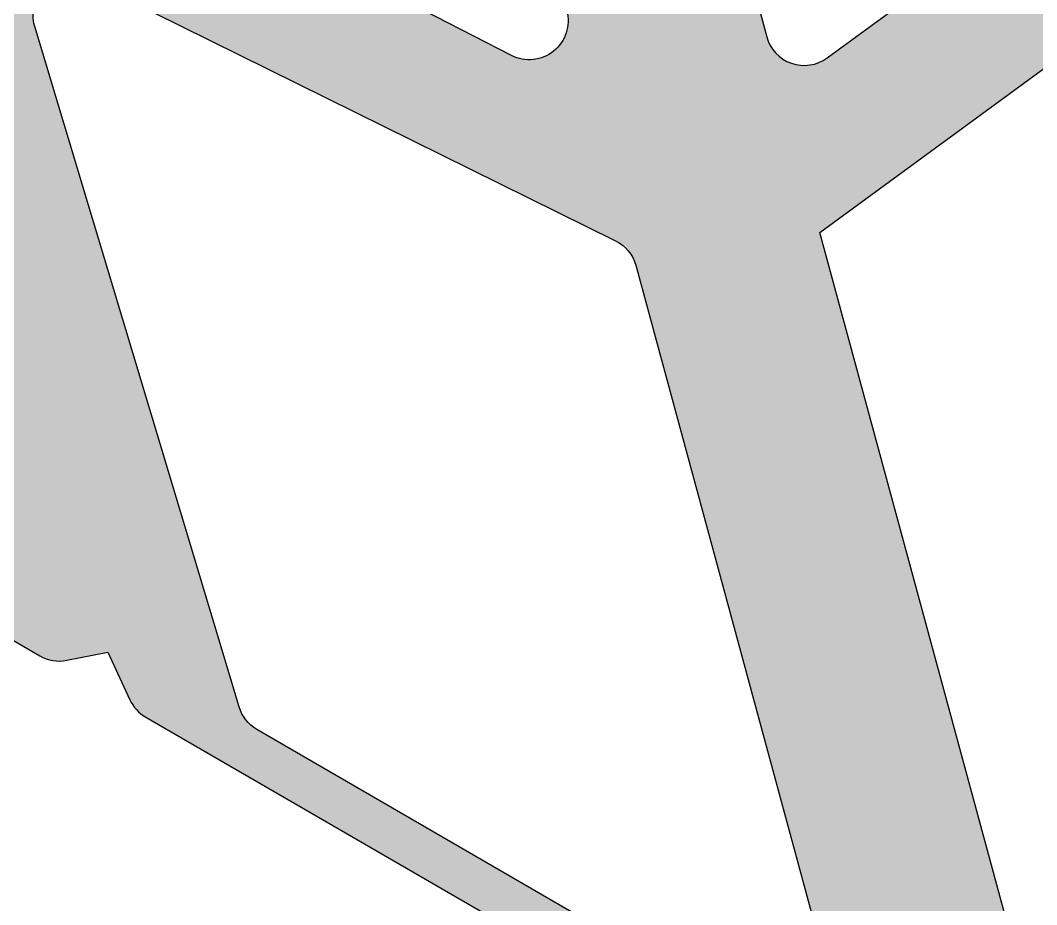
# Model space of a CAD drawing. Extents: x 181 to 485, y 440 to 775.
# Drawn here: x 300.5 to 352.9, y 463.3 to 508.9 of the extents above; entities that cross this region are included whole.
import ezdxf

# ---------------------------------------------------------------- set-up
doc = ezdxf.new("R2010")
doc.units = 0
doc.layers.add('LAYER_01', color=7, linetype='CONTINUOUS')

# ---------------------------------------------------------------- blocks, each defined once
blk = doc.blocks.new('*U1')
at = {"layer": 'LAYER_01', "linetype": 'CONTINUOUS'}
for points in [[(328.691, 508.893), (328.691, 545.807), (328.691, 508.857)], [(328.691, 508.857), (328.691, 545.807), (328.691, 545.805)], [(328.691, 498.738), (328.691, 545.805), (331.136, 497.529)], [(331.136, 497.529), (328.691, 545.805), (331.136, 536.791)], [(331.136, 497.529), (331.136, 536.791), (331.182, 497.505)], [(331.182, 497.505), (331.136, 536.791), (331.182, 536.621)], [(331.182, 497.505), (331.182, 536.621), (331.228, 497.481)], [(331.228, 497.481), (331.182, 536.621), (331.228, 536.454)], [(331.228, 497.481), (331.228, 536.454), (331.273, 497.455)], [(331.273, 497.455), (331.228, 536.454), (331.273, 536.288)], [(331.273, 497.455), (331.273, 536.288), (331.317, 497.427)], [(331.317, 497.427), (331.273, 536.288), (331.317, 536.124)], [(331.317, 497.427), (331.317, 536.124), (331.361, 497.399)], [(331.361, 497.399), (331.317, 536.124), (331.361, 535.961)], [(331.361, 497.399), (331.361, 535.961), (331.405, 497.369)], [(331.405, 497.369), (331.361, 535.961), (331.405, 535.801)], [(331.405, 497.369), (331.405, 535.801), (331.448, 497.338)], [(331.448, 497.338), (331.405, 535.801), (331.448, 535.644)], [(331.448, 497.338), (331.448, 535.644), (331.49, 497.306)], [(331.49, 497.306), (331.448, 535.644), (331.49, 535.489)], [(331.49, 497.306), (331.49, 535.489), (331.531, 497.272)], [(331.531, 497.272), (331.49, 535.489), (331.531, 535.336)], [(331.531, 497.272), (331.531, 535.336), (331.571, 497.237)], [(331.571, 497.237), (331.531, 535.336), (331.571, 535.187)], [(331.571, 497.237), (331.571, 535.187), (331.611, 497.202)], [(331.611, 497.202), (331.571, 535.187), (331.611, 535.041)], [(331.611, 497.202), (331.611, 535.041), (331.65, 497.165)], [(331.65, 497.165), (331.611, 535.041), (331.65, 534.898)], [(331.65, 497.165), (331.65, 534.898), (331.687, 497.127)], [(331.687, 497.127), (331.65, 534.898), (331.687, 534.759)], [(331.687, 497.127), (331.687, 534.759), (331.724, 497.087)], [(331.724, 497.087), (331.687, 534.759), (331.724, 534.623)], [(331.724, 497.087), (331.724, 534.623), (331.76, 497.047)], [(331.76, 497.047), (331.724, 534.623), (331.76, 534.492)], [(331.76, 497.047), (331.76, 534.492), (331.795, 497.006)], [(331.795, 497.006), (331.76, 534.492), (331.795, 534.364)], [(331.795, 497.006), (331.795, 534.364), (331.828, 496.964)], [(331.828, 496.964), (331.795, 534.364), (331.828, 534.24)], [(331.828, 496.964), (331.828, 534.24), (331.861, 496.922)], [(331.861, 496.922), (331.828, 534.24), (331.861, 534.121)], [(331.861, 496.922), (331.861, 534.121), (331.892, 496.878)], [(331.892, 496.878), (331.861, 534.121), (331.892, 534.005)], [(331.892, 496.878), (331.892, 534.005), (331.922, 496.834)], [(331.922, 496.834), (331.892, 534.005), (331.922, 533.895)], [(331.922, 496.834), (331.922, 533.895), (331.951, 496.788)], [(331.951, 496.788), (331.922, 533.895), (331.951, 533.789)], [(331.951, 496.788), (331.951, 533.789), (331.978, 496.743)], [(331.978, 496.743), (331.951, 533.789), (331.978, 533.687)], [(331.978, 496.743), (331.978, 533.687), (332.004, 496.696)], [(332.004, 496.696), (331.978, 533.687), (332.004, 533.591)], [(332.004, 496.696), (332.004, 533.591), (332.029, 496.649)], [(332.029, 496.649), (332.004, 533.591), (332.029, 533.499)], [(332.029, 496.649), (332.029, 533.499), (332.053, 496.602)], [(332.053, 496.602), (332.029, 533.499), (332.053, 533.412)], [(332.053, 496.602), (332.053, 533.412), (332.075, 496.554)], [(332.075, 496.554), (332.053, 533.412), (332.075, 533.33)], [(332.075, 496.554), (332.075, 533.33), (332.096, 496.505)], [(332.096, 496.505), (332.075, 533.33), (332.096, 533.253)], [(332.096, 496.505), (332.096, 533.253), (332.116, 496.457)], [(332.116, 496.457), (332.096, 533.253), (332.116, 533.181)], [(332.116, 496.457), (332.116, 533.181), (332.134, 496.408)], [(332.134, 496.408), (332.116, 533.181), (332.134, 533.114)], [(332.134, 496.408), (332.134, 533.114), (332.151, 496.359)], [(332.151, 496.359), (332.134, 533.114), (332.151, 533.052)], [(332.151, 496.359), (332.151, 533.052), (332.166, 496.309)], [(332.166, 496.309), (332.151, 533.052), (332.166, 532.995)], [(332.166, 496.309), (332.166, 532.995), (332.18, 496.26)], [(332.18, 496.26), (332.166, 532.995), (332.18, 532.943)], [(332.18, 496.26), (332.18, 532.943), (338.935, 471.358)], [(338.935, 471.358), (332.18, 532.943), (338.935, 508.041)], [(375.975, 523.103), (342.048, 506.952), (375.975, 531.832)], [(342.048, 498.223), (342.048, 506.952), (375.975, 523.103)], [(299.942, 477.002), (299.942, 520.356), (301.112, 476.325)], [(301.112, 476.325), (299.942, 520.356), (301.112, 519.755)], [(303.999, 510.946), (303.999, 518.271), (325.777, 500.179)], [(325.777, 500.179), (303.999, 518.271), (325.777, 507.077)], [(301.112, 476.325), (301.112, 509.138), (301.113, 476.325)], [(301.113, 476.325), (301.112, 509.138), (301.113, 509.102)], [(301.113, 476.325), (301.113, 509.102), (301.114, 476.324)], [(301.114, 476.324), (301.113, 509.102), (301.114, 509.065)], [(301.114, 476.324), (301.114, 509.065), (301.116, 476.323)], [(301.116, 476.323), (301.114, 509.065), (301.116, 509.029)], [(301.116, 476.323), (301.116, 509.029), (301.119, 476.322)], [(301.119, 476.322), (301.116, 509.029), (301.119, 508.993)], [(301.119, 476.322), (301.119, 508.993), (301.122, 476.32)], [(301.122, 476.32), (301.119, 508.993), (301.122, 508.957)], [(301.122, 476.32), (301.122, 508.957), (301.126, 476.317)], [(301.126, 476.317), (301.122, 508.957), (301.126, 508.921)], [(301.126, 476.317), (301.126, 508.921), (301.13, 476.315)], [(301.13, 476.315), (301.126, 508.921), (301.13, 508.886)], [(301.13, 476.315), (301.13, 508.886), (301.135, 476.312)], [(301.135, 476.312), (301.13, 508.886), (301.135, 508.851)], [(301.135, 476.312), (301.135, 508.851), (301.141, 476.309)], [(301.141, 476.309), (301.135, 508.851), (301.141, 508.816)], [(301.141, 476.309), (301.141, 508.816), (301.147, 476.305)], [(301.147, 476.305), (301.141, 508.816), (301.147, 508.781)], [(301.147, 476.305), (301.147, 508.781), (301.154, 476.301)], [(301.154, 476.301), (301.147, 508.781), (301.154, 508.746)], [(328.69, 498.739), (328.688, 508.748), (328.69, 508.784)], [(328.691, 498.738), (328.69, 508.784), (328.691, 508.821)], [(328.69, 498.739), (328.69, 508.784), (328.691, 498.738)], [(328.691, 498.738), (328.691, 508.821), (328.691, 508.857)], [(328.691, 498.738), (328.691, 508.821), (328.691, 498.738)], [(301.154, 476.301), (301.154, 508.746), (301.162, 476.297)], [(301.162, 476.297), (301.154, 508.746), (301.162, 508.712)], [(301.162, 476.297), (301.162, 508.712), (301.178, 476.287)], [(301.178, 476.287), (301.162, 508.712), (301.178, 508.645)], [(301.178, 476.287), (301.178, 508.645), (301.197, 476.276)], [(301.197, 476.276), (301.178, 508.645), (301.197, 508.578)], [(301.197, 476.276), (301.197, 508.578), (301.458, 476.125)], [(301.458, 476.125), (301.197, 508.578), (301.458, 507.71)], [(328.594, 498.786), (328.582, 508.205), (328.594, 508.241)], [(328.605, 498.78), (328.594, 508.241), (328.605, 508.276)], [(328.594, 498.786), (328.594, 508.241), (328.605, 498.78)], [(328.616, 498.775), (328.605, 508.276), (328.616, 508.312)], [(328.605, 498.78), (328.605, 508.276), (328.616, 498.775)], [(328.625, 498.77), (328.616, 508.312), (328.625, 508.348)], [(328.616, 498.775), (328.616, 508.312), (328.625, 498.77)], [(328.634, 498.766), (328.625, 508.348), (328.634, 508.384)], [(328.625, 498.77), (328.625, 508.348), (328.634, 498.766)], [(328.643, 498.762), (328.634, 508.384), (328.643, 508.42)], [(328.634, 498.766), (328.634, 508.384), (328.643, 498.762)], [(328.651, 498.758), (328.643, 508.42), (328.651, 508.456)], [(328.643, 498.762), (328.643, 508.42), (328.651, 498.758)], [(328.658, 498.754), (328.651, 508.456), (328.658, 508.492)], [(328.651, 498.758), (328.651, 508.456), (328.658, 498.754)], [(328.664, 498.751), (328.658, 508.492), (328.664, 508.529)], [(328.658, 498.754), (328.658, 508.492), (328.664, 498.751)], [(328.67, 498.748), (328.664, 508.529), (328.67, 508.565)], [(328.664, 498.751), (328.664, 508.529), (328.67, 498.748)], [(328.675, 498.746), (328.67, 508.565), (328.675, 508.602)], [(328.67, 498.748), (328.67, 508.565), (328.675, 498.746)], [(328.679, 498.744), (328.675, 508.602), (328.679, 508.638)], [(328.675, 498.746), (328.675, 508.602), (328.679, 498.744)], [(328.683, 498.742), (328.679, 508.638), (328.683, 508.675)], [(328.679, 498.744), (328.679, 508.638), (328.683, 498.742)], [(328.686, 498.741), (328.683, 508.675), (328.686, 508.711)], [(328.683, 498.742), (328.683, 508.675), (328.686, 498.741)], [(328.688, 498.739), (328.686, 508.711), (328.688, 508.748)], [(328.686, 498.741), (328.686, 508.711), (328.688, 498.739)], [(328.688, 498.739), (328.688, 508.748), (328.69, 498.739)], [(301.458, 476.125), (301.458, 507.71), (301.496, 476.104)], [(301.496, 476.104), (301.458, 507.71), (301.496, 507.582)], [(328.333, 498.915), (328.312, 507.684), (328.333, 507.714)], [(328.353, 498.905), (328.333, 507.714), (328.353, 507.744)], [(328.333, 498.915), (328.333, 507.714), (328.353, 498.905)], [(328.373, 498.895), (328.353, 507.744), (328.373, 507.775)], [(328.353, 498.905), (328.353, 507.744), (328.373, 498.895)], [(328.393, 498.885), (328.373, 507.775), (328.393, 507.806)], [(328.373, 498.895), (328.373, 507.775), (328.393, 498.885)], [(328.412, 498.876), (328.393, 507.806), (328.412, 507.837)], [(328.393, 498.885), (328.393, 507.806), (328.412, 498.876)], [(328.43, 498.867), (328.412, 507.837), (328.43, 507.869)], [(328.412, 498.876), (328.412, 507.837), (328.43, 498.867)], [(328.448, 498.858), (328.43, 507.869), (328.448, 507.901)], [(328.43, 498.867), (328.43, 507.869), (328.448, 498.858)], [(328.465, 498.849), (328.448, 507.901), (328.465, 507.933)], [(328.448, 498.858), (328.448, 507.901), (328.465, 498.849)], [(328.482, 498.841), (328.465, 507.933), (328.482, 507.966)], [(328.465, 498.849), (328.465, 507.933), (328.482, 498.841)], [(328.498, 498.833), (328.482, 507.966), (328.498, 508)], [(328.482, 498.841), (328.482, 507.966), (328.498, 498.833)], [(328.514, 498.825), (328.498, 508), (328.514, 508.033)], [(328.498, 498.833), (328.498, 508), (328.514, 498.825)], [(328.529, 498.818), (328.514, 508.033), (328.529, 508.067)], [(328.514, 498.825), (328.514, 508.033), (328.529, 498.818)], [(328.543, 498.811), (328.529, 508.067), (328.543, 508.101)], [(328.529, 498.818), (328.529, 508.067), (328.543, 498.811)], [(328.557, 498.804), (328.543, 508.101), (328.557, 508.136)], [(328.543, 498.811), (328.543, 508.101), (328.557, 498.804)], [(328.57, 498.798), (328.557, 508.136), (328.57, 508.171)], [(328.557, 498.804), (328.557, 508.136), (328.57, 498.798)], [(328.582, 498.792), (328.57, 508.171), (328.582, 508.205)], [(328.57, 498.798), (328.57, 508.171), (328.582, 498.792)], [(328.582, 498.792), (328.582, 508.205), (328.594, 498.786)], [(338.935, 471.358), (338.935, 508.041), (338.951, 471.299)], [(338.951, 471.299), (338.935, 508.041), (338.951, 507.985)], [(338.951, 471.299), (338.951, 507.985), (338.969, 471.233)], [(338.969, 471.233), (338.951, 507.985), (338.969, 507.929)], [(338.969, 471.233), (338.969, 507.929), (338.989, 471.16)], [(338.989, 471.16), (338.969, 507.929), (338.989, 507.873)], [(338.989, 471.16), (338.989, 507.873), (339.01, 471.081)], [(339.01, 471.081), (338.989, 507.873), (339.01, 507.818)], [(339.01, 471.081), (339.01, 507.818), (339.033, 470.996)], [(339.033, 470.996), (339.01, 507.818), (339.033, 507.762)], [(339.033, 470.996), (339.033, 507.762), (339.058, 470.904)], [(339.058, 470.904), (339.033, 507.762), (339.058, 507.708)], [(301.496, 476.104), (301.496, 507.582), (301.535, 476.083)], [(301.535, 476.083), (301.496, 507.582), (301.535, 507.452)], [(301.535, 476.083), (301.535, 507.452), (301.575, 476.063)], [(301.575, 476.063), (301.535, 507.452), (301.575, 507.32)], [(301.575, 476.063), (301.575, 507.32), (301.615, 476.043)], [(301.615, 476.043), (301.575, 507.32), (301.615, 507.185)], [(301.615, 476.043), (301.615, 507.185), (301.656, 476.025)], [(301.656, 476.025), (301.615, 507.185), (301.656, 507.049)], [(327.811, 499.173), (327.781, 507.179), (327.811, 507.199)], [(327.839, 499.159), (327.811, 507.199), (327.839, 507.218)], [(327.811, 499.173), (327.811, 507.199), (327.839, 499.159)], [(327.895, 499.131), (327.839, 507.218), (327.895, 507.259)], [(327.839, 499.159), (327.839, 507.218), (327.895, 499.131)], [(327.949, 499.105), (327.895, 507.259), (327.949, 507.301)], [(327.895, 499.131), (327.895, 507.259), (327.949, 499.105)], [(328.002, 499.079), (327.949, 507.301), (328.002, 507.346)], [(327.949, 499.105), (327.949, 507.301), (328.002, 499.079)], [(328.053, 499.053), (328.002, 507.346), (328.053, 507.392)], [(328.002, 499.079), (328.002, 507.346), (328.053, 499.053)], [(328.079, 499.041), (328.053, 507.392), (328.079, 507.416)], [(328.053, 499.053), (328.053, 507.392), (328.079, 499.041)], [(328.104, 499.028), (328.079, 507.416), (328.104, 507.44)], [(328.079, 499.041), (328.079, 507.416), (328.104, 499.028)], [(328.128, 499.016), (328.104, 507.44), (328.128, 507.465)], [(328.104, 499.028), (328.104, 507.44), (328.128, 499.016)], [(328.153, 499.004), (328.128, 507.465), (328.153, 507.491)], [(328.128, 499.016), (328.128, 507.465), (328.153, 499.004)], [(328.177, 498.992), (328.153, 507.491), (328.177, 507.517)], [(328.153, 499.004), (328.153, 507.491), (328.177, 498.992)], [(328.2, 498.981), (328.177, 507.517), (328.2, 507.544)], [(328.177, 498.992), (328.177, 507.517), (328.2, 498.981)], [(328.223, 498.969), (328.2, 507.544), (328.223, 507.571)], [(328.2, 498.981), (328.2, 507.544), (328.223, 498.969)], [(328.246, 498.958), (328.223, 507.571), (328.246, 507.599)], [(328.223, 498.969), (328.223, 507.571), (328.246, 498.958)], [(328.269, 498.947), (328.246, 507.599), (328.269, 507.627)], [(328.246, 498.958), (328.246, 507.599), (328.269, 498.947)], [(328.29, 498.936), (328.269, 507.627), (328.29, 507.655)], [(328.269, 498.947), (328.269, 507.627), (328.29, 498.936)], [(328.312, 498.925), (328.29, 507.655), (328.312, 507.684)], [(328.29, 498.936), (328.29, 507.655), (328.312, 498.925)], [(328.312, 498.925), (328.312, 507.684), (328.333, 498.915)], [(339.058, 470.904), (339.058, 507.708), (339.085, 470.805)], [(339.085, 470.805), (339.058, 507.708), (339.085, 507.653)], [(339.085, 470.805), (339.085, 507.653), (339.114, 470.7)], [(339.114, 470.7), (339.085, 507.653), (339.114, 507.6)], [(339.114, 470.7), (339.114, 507.6), (339.144, 470.589)], [(339.144, 470.589), (339.114, 507.6), (339.144, 507.547)], [(339.144, 470.589), (339.144, 507.547), (339.176, 470.471)], [(339.176, 470.471), (339.144, 507.547), (339.176, 507.495)], [(339.176, 470.471), (339.176, 507.495), (339.209, 470.347)], [(339.209, 470.347), (339.176, 507.495), (339.209, 507.443)], [(339.209, 470.347), (339.209, 507.443), (339.245, 470.217)], [(339.245, 470.217), (339.209, 507.443), (339.245, 507.393)], [(339.245, 470.217), (339.245, 507.393), (339.282, 470.081)], [(339.282, 470.081), (339.245, 507.393), (339.282, 507.343)], [(339.282, 470.081), (339.282, 507.343), (339.32, 469.939)], [(339.32, 469.939), (339.282, 507.343), (339.32, 507.295)], [(339.32, 469.939), (339.32, 507.295), (339.36, 469.792)], [(339.36, 469.792), (339.32, 507.295), (339.36, 507.248)], [(339.36, 469.792), (339.36, 507.248), (339.401, 469.639)], [(339.401, 469.639), (339.36, 507.248), (339.401, 507.202)], [(339.401, 469.639), (339.401, 507.202), (339.444, 469.482)], [(339.444, 469.482), (339.401, 507.202), (339.444, 507.158)], [(301.656, 476.025), (301.656, 507.049), (301.697, 476.007)], [(301.697, 476.007), (301.656, 507.049), (301.697, 506.912)], [(301.697, 476.007), (301.697, 506.912), (301.739, 475.991)], [(301.739, 475.991), (301.697, 506.912), (301.739, 506.772)], [(301.739, 475.991), (301.739, 506.772), (301.782, 475.975)], [(301.782, 475.975), (301.739, 506.772), (301.782, 506.631)], [(325.777, 500.179), (325.777, 507.077), (325.838, 500.148)], [(325.838, 500.148), (325.777, 507.077), (325.838, 507.047)], [(325.838, 500.148), (325.838, 507.047), (325.901, 500.117)], [(325.901, 500.117), (325.838, 507.047), (325.901, 507.019)], [(325.901, 500.117), (325.901, 507.019), (325.934, 500.101)], [(325.934, 500.101), (325.901, 507.019), (325.934, 507.005)], [(325.934, 500.101), (325.934, 507.005), (325.966, 500.085)], [(325.966, 500.085), (325.934, 507.005), (325.966, 506.992)], [(325.966, 500.085), (325.966, 506.992), (325.999, 500.069)], [(325.999, 500.069), (325.966, 506.992), (325.999, 506.98)], [(325.999, 500.069), (325.999, 506.98), (326.032, 500.053)], [(326.032, 500.053), (325.999, 506.98), (326.032, 506.968)], [(326.032, 500.053), (326.032, 506.968), (326.066, 500.036)], [(326.066, 500.036), (326.032, 506.968), (326.066, 506.956)], [(326.066, 500.036), (326.066, 506.956), (326.1, 500.019)], [(326.1, 500.019), (326.066, 506.956), (326.1, 506.945)], [(326.1, 500.019), (326.1, 506.945), (326.134, 500.002)], [(326.134, 500.002), (326.1, 506.945), (326.134, 506.935)], [(326.134, 500.002), (326.134, 506.935), (326.168, 499.985)], [(326.168, 499.985), (326.134, 506.935), (326.168, 506.926)], [(326.168, 499.985), (326.168, 506.926), (326.203, 499.968)], [(326.203, 499.968), (326.168, 506.926), (326.203, 506.916)], [(326.203, 499.968), (326.203, 506.916), (326.238, 499.951)], [(326.238, 499.951), (326.203, 506.916), (326.238, 506.908)], [(326.238, 499.951), (326.238, 506.908), (326.274, 499.933)], [(326.274, 499.933), (326.238, 506.908), (326.274, 506.9)], [(326.274, 499.933), (326.274, 506.9), (326.309, 499.916)], [(326.309, 499.916), (326.274, 506.9), (326.309, 506.893)], [(326.309, 499.916), (326.309, 506.893), (326.345, 499.898)], [(326.345, 499.898), (326.309, 506.893), (326.345, 506.886)], [(326.345, 499.898), (326.345, 506.886), (326.381, 499.88)], [(326.381, 499.88), (326.345, 506.886), (326.381, 506.88)], [(326.381, 499.88), (326.381, 506.88), (326.417, 499.862)], [(326.417, 499.862), (326.381, 506.88), (326.417, 506.875)], [(326.417, 499.862), (326.417, 506.875), (326.453, 499.844)], [(326.453, 499.844), (326.417, 506.875), (326.453, 506.87)], [(326.453, 499.844), (326.453, 506.87), (326.49, 499.826)], [(326.49, 499.826), (326.453, 506.87), (326.49, 506.866)], [(326.49, 499.826), (326.49, 506.866), (326.527, 499.808)], [(326.527, 499.808), (326.49, 506.866), (326.527, 506.863)], [(326.527, 499.808), (326.527, 506.863), (326.563, 499.79)], [(326.563, 499.79), (326.527, 506.863), (326.563, 506.86)], [(326.563, 499.79), (326.563, 506.86), (326.6, 499.772)], [(326.6, 499.772), (326.563, 506.86), (326.6, 506.858)], [(326.6, 499.772), (326.6, 506.858), (326.637, 499.753)], [(326.637, 499.753), (326.6, 506.858), (326.637, 506.857)], [(326.637, 499.753), (326.637, 506.857), (326.674, 499.735)], [(326.674, 499.735), (326.637, 506.857), (326.674, 506.856)], [(326.674, 499.735), (326.674, 506.856), (326.711, 499.717)], [(326.711, 499.717), (326.674, 506.856), (326.711, 506.856)], [(326.748, 499.699), (326.711, 506.856), (326.748, 506.857)], [(326.711, 499.717), (326.711, 506.856), (326.748, 499.699)], [(326.785, 499.68), (326.748, 506.857), (326.785, 506.858)], [(326.748, 499.699), (326.748, 506.857), (326.785, 499.68)], [(326.822, 499.662), (326.785, 506.858), (326.822, 506.86)], [(326.785, 499.68), (326.785, 506.858), (326.822, 499.662)], [(326.859, 499.644), (326.822, 506.86), (326.859, 506.863)], [(326.822, 499.662), (326.822, 506.86), (326.859, 499.644)], [(326.896, 499.625), (326.859, 506.863), (326.896, 506.867)], [(326.859, 499.644), (326.859, 506.863), (326.896, 499.625)], [(326.933, 499.607), (326.896, 506.867), (326.933, 506.871)], [(326.896, 499.625), (326.896, 506.867), (326.933, 499.607)], [(326.97, 499.589), (326.933, 506.871), (326.97, 506.876)], [(326.933, 499.607), (326.933, 506.871), (326.97, 499.589)], [(327.007, 499.571), (326.97, 506.876), (327.007, 506.881)], [(326.97, 499.589), (326.97, 506.876), (327.007, 499.571)], [(327.043, 499.553), (327.007, 506.881), (327.043, 506.887)], [(327.007, 499.571), (327.007, 506.881), (327.043, 499.553)], [(327.08, 499.535), (327.043, 506.887), (327.08, 506.894)], [(327.043, 499.553), (327.043, 506.887), (327.08, 499.535)], [(327.116, 499.517), (327.08, 506.894), (327.116, 506.902)], [(327.08, 499.535), (327.08, 506.894), (327.116, 499.517)], [(327.152, 499.499), (327.116, 506.902), (327.152, 506.91)], [(327.116, 499.517), (327.116, 506.902), (327.152, 499.499)], [(327.188, 499.481), (327.152, 506.91), (327.188, 506.919)], [(327.152, 499.499), (327.152, 506.91), (327.188, 499.481)], [(327.224, 499.463), (327.188, 506.919), (327.224, 506.928)], [(327.188, 499.481), (327.188, 506.919), (327.224, 499.463)], [(327.259, 499.446), (327.224, 506.928), (327.259, 506.938)], [(327.224, 499.463), (327.224, 506.928), (327.259, 499.446)], [(327.294, 499.429), (327.259, 506.938), (327.294, 506.949)], [(327.259, 499.446), (327.259, 506.938), (327.294, 499.429)], [(327.329, 499.411), (327.294, 506.949), (327.329, 506.961)], [(327.294, 499.429), (327.294, 506.949), (327.329, 499.411)], [(327.364, 499.394), (327.329, 506.961), (327.364, 506.973)], [(327.329, 499.411), (327.329, 506.961), (327.364, 499.394)], [(327.398, 499.377), (327.364, 506.973), (327.398, 506.985)], [(327.364, 499.394), (327.364, 506.973), (327.398, 499.377)], [(327.432, 499.36), (327.398, 506.985), (327.432, 506.998)], [(327.398, 499.377), (327.398, 506.985), (327.432, 499.36)], [(327.466, 499.344), (327.432, 506.998), (327.466, 507.012)], [(327.432, 499.36), (327.432, 506.998), (327.466, 499.344)], [(327.499, 499.327), (327.466, 507.012), (327.499, 507.027)], [(327.466, 499.344), (327.466, 507.012), (327.499, 499.327)], [(327.532, 499.311), (327.499, 507.027), (327.532, 507.041)], [(327.499, 499.327), (327.499, 507.027), (327.532, 499.311)], [(327.565, 499.295), (327.532, 507.041), (327.565, 507.057)], [(327.532, 499.311), (327.532, 507.041), (327.565, 499.295)], [(327.597, 499.279), (327.565, 507.057), (327.597, 507.073)], [(327.565, 499.295), (327.565, 507.057), (327.597, 499.279)], [(327.629, 499.263), (327.597, 507.073), (327.629, 507.089)], [(327.597, 499.279), (327.597, 507.073), (327.629, 499.263)], [(327.66, 499.248), (327.629, 507.089), (327.66, 507.106)], [(327.629, 499.263), (327.629, 507.089), (327.66, 499.248)], [(327.691, 499.232), (327.66, 507.106), (327.691, 507.124)], [(327.66, 499.248), (327.66, 507.106), (327.691, 499.232)], [(327.722, 499.217), (327.691, 507.124), (327.722, 507.142)], [(327.691, 499.232), (327.691, 507.124), (327.722, 499.217)], [(327.752, 499.202), (327.722, 507.142), (327.752, 507.16)], [(327.722, 499.217), (327.722, 507.142), (327.752, 499.202)], [(327.781, 499.188), (327.752, 507.16), (327.781, 507.179)], [(327.752, 499.202), (327.752, 507.16), (327.781, 499.188)], [(327.781, 499.188), (327.781, 507.179), (327.811, 499.173)], [(339.444, 469.482), (339.444, 507.158), (339.488, 469.319)], [(339.488, 469.319), (339.444, 507.158), (339.488, 507.114)], [(339.488, 469.319), (339.488, 507.114), (339.534, 469.152)], [(339.534, 469.152), (339.488, 507.114), (339.534, 507.073)], [(339.534, 469.152), (339.534, 507.073), (339.58, 468.98)], [(339.58, 468.98), (339.534, 507.073), (339.58, 507.032)], [(339.58, 468.98), (339.58, 507.032), (339.628, 468.804)], [(339.628, 468.804), (339.58, 507.032), (339.628, 506.994)], [(339.628, 468.804), (339.628, 506.994), (339.677, 468.624)], [(339.677, 468.624), (339.628, 506.994), (339.677, 506.956)], [(339.677, 468.624), (339.677, 506.956), (339.726, 468.441)], [(339.726, 468.441), (339.677, 506.956), (339.726, 506.921)], [(339.726, 468.441), (339.726, 506.921), (339.777, 468.254)], [(339.777, 468.254), (339.726, 506.921), (339.777, 506.887)], [(339.777, 468.254), (339.777, 506.887), (339.829, 468.064)], [(339.829, 468.064), (339.777, 506.887), (339.829, 506.855)], [(339.829, 468.064), (339.829, 506.855), (339.881, 467.872)], [(339.881, 467.872), (339.829, 506.855), (339.881, 506.824)], [(339.881, 467.872), (339.881, 506.824), (339.934, 467.677)], [(339.934, 467.677), (339.881, 506.824), (339.934, 506.795)], [(339.934, 467.677), (339.934, 506.795), (339.987, 467.48)], [(339.987, 467.48), (339.934, 506.795), (339.987, 506.768)], [(339.987, 467.48), (339.987, 506.768), (340.041, 467.281)], [(340.041, 467.281), (339.987, 506.768), (340.041, 506.743)], [(340.041, 467.281), (340.041, 506.743), (340.095, 467.081)], [(340.095, 467.081), (340.041, 506.743), (340.095, 506.719)], [(340.095, 467.081), (340.095, 506.719), (340.15, 466.88)], [(340.15, 466.88), (340.095, 506.719), (340.15, 506.697)], [(340.15, 466.88), (340.15, 506.697), (340.205, 466.678)], [(340.205, 466.678), (340.15, 506.697), (340.205, 506.677)], [(340.205, 466.678), (340.205, 506.677), (340.26, 466.473)], [(340.26, 466.473), (340.205, 506.677), (340.26, 506.659)], [(341.519, 461.833), (341.461, 506.656), (341.519, 506.675)], [(341.576, 461.621), (341.519, 506.675), (341.576, 506.696)], [(341.519, 461.833), (341.519, 506.675), (341.576, 461.621)], [(341.633, 461.412), (341.576, 506.696), (341.633, 506.718)], [(341.576, 461.621), (341.576, 506.696), (341.633, 461.412)], [(341.673, 461.265), (341.633, 506.718), (341.673, 506.735)], [(341.633, 461.412), (341.633, 506.718), (341.673, 461.265)], [(341.689, 497.96), (341.673, 506.735), (341.689, 506.742)], [(341.673, 497.948), (341.673, 506.735), (341.689, 497.96)], [(341.744, 498), (341.689, 506.742), (341.744, 506.768)], [(341.689, 497.96), (341.689, 506.742), (341.744, 498)], [(341.797, 498.039), (341.744, 506.768), (341.797, 506.795)], [(341.744, 498), (341.744, 506.768), (341.797, 498.039)], [(341.85, 498.078), (341.797, 506.795), (341.85, 506.824)], [(341.797, 498.039), (341.797, 506.795), (341.85, 498.078)], [(341.901, 498.116), (341.85, 506.824), (341.901, 506.854)], [(341.85, 498.078), (341.85, 506.824), (341.901, 498.116)], [(341.951, 498.153), (341.901, 506.854), (341.951, 506.885)], [(341.901, 498.116), (341.901, 506.854), (341.951, 498.153)], [(342, 498.188), (341.951, 506.885), (342, 506.918)], [(341.951, 498.153), (341.951, 506.885), (342, 498.188)], [(342.048, 498.223), (342, 506.918), (342.048, 506.952)], [(342, 498.188), (342, 506.918), (342.048, 498.223)], [(301.782, 475.975), (301.782, 506.631), (301.824, 475.96)], [(301.824, 475.96), (301.782, 506.631), (301.824, 506.489)], [(301.824, 475.96), (301.824, 506.489), (301.868, 475.946)], [(301.868, 475.946), (301.824, 506.489), (301.868, 506.345)], [(301.868, 475.946), (301.868, 506.345), (301.911, 475.933)], [(301.911, 475.933), (301.868, 506.345), (301.911, 506.201)], [(301.911, 475.933), (301.911, 506.201), (301.955, 475.921)], [(301.955, 475.921), (301.911, 506.201), (301.955, 506.054)], [(340.26, 466.473), (340.26, 506.659), (340.317, 466.265)], [(340.317, 466.265), (340.26, 506.659), (340.317, 506.642)], [(340.317, 466.265), (340.317, 506.642), (340.374, 466.055)], [(340.374, 466.055), (340.317, 506.642), (340.374, 506.626)], [(340.374, 466.055), (340.374, 506.626), (340.432, 465.841)], [(340.432, 465.841), (340.374, 506.626), (340.432, 506.612)], [(340.432, 465.841), (340.432, 506.612), (340.49, 465.625)], [(340.49, 465.625), (340.432, 506.612), (340.49, 506.6)], [(340.49, 465.625), (340.49, 506.6), (340.55, 465.406)], [(340.55, 465.406), (340.49, 506.6), (340.55, 506.59)], [(340.55, 465.406), (340.55, 506.59), (340.61, 465.185)], [(340.61, 465.185), (340.55, 506.59), (340.61, 506.581)], [(340.61, 465.185), (340.61, 506.581), (340.67, 464.963)], [(340.67, 464.963), (340.61, 506.581), (340.67, 506.574)], [(340.67, 464.963), (340.67, 506.574), (340.731, 464.739)], [(340.731, 464.739), (340.67, 506.574), (340.731, 506.569)], [(340.731, 464.739), (340.731, 506.569), (340.792, 464.514)], [(340.792, 464.514), (340.731, 506.569), (340.792, 506.566)], [(340.792, 464.514), (340.792, 506.566), (340.853, 464.288)], [(340.853, 464.288), (340.792, 506.566), (340.853, 506.565)], [(340.853, 464.288), (340.853, 506.565), (340.915, 464.061)], [(340.915, 464.061), (340.853, 506.565), (340.915, 506.565)], [(340.976, 463.834), (340.915, 506.565), (340.976, 506.568)], [(340.915, 464.061), (340.915, 506.565), (340.976, 463.834)], [(341.038, 463.607), (340.976, 506.568), (341.038, 506.572)], [(340.976, 463.834), (340.976, 506.568), (341.038, 463.607)], [(341.099, 463.381), (341.038, 506.572), (341.099, 506.579)], [(341.038, 463.607), (341.038, 506.572), (341.099, 463.381)], [(341.16, 463.155), (341.099, 506.579), (341.16, 506.587)], [(341.099, 463.381), (341.099, 506.579), (341.16, 463.155)], [(341.221, 462.93), (341.16, 506.587), (341.221, 506.597)], [(341.16, 463.155), (341.16, 506.587), (341.221, 462.93)], [(341.282, 462.707), (341.221, 506.597), (341.282, 506.609)], [(341.221, 462.93), (341.221, 506.597), (341.282, 462.707)], [(341.342, 462.485), (341.282, 506.609), (341.342, 506.622)], [(341.282, 462.707), (341.282, 506.609), (341.342, 462.485)], [(341.402, 462.265), (341.342, 506.622), (341.402, 506.638)], [(341.342, 462.485), (341.342, 506.622), (341.402, 462.265)], [(341.461, 462.048), (341.402, 506.638), (341.461, 506.656)], [(341.402, 462.265), (341.402, 506.638), (341.461, 462.048)], [(341.461, 462.048), (341.461, 506.656), (341.519, 461.833)], [(301.955, 475.921), (301.955, 506.054), (301.999, 475.91)], [(301.999, 475.91), (301.955, 506.054), (301.999, 505.907)], [(301.999, 475.91), (301.999, 505.907), (302.044, 475.9)], [(302.044, 475.9), (301.999, 505.907), (302.044, 505.759)], [(302.044, 475.9), (302.044, 505.759), (302.088, 475.891)], [(302.088, 475.891), (302.044, 505.759), (302.088, 505.611)], [(302.088, 475.891), (302.088, 505.611), (302.133, 475.883)], [(302.133, 475.883), (302.088, 505.611), (302.133, 505.461)], [(302.133, 475.883), (302.133, 505.461), (302.178, 475.876)], [(302.178, 475.876), (302.133, 505.461), (302.178, 505.311)], [(302.178, 475.876), (302.178, 505.311), (302.223, 475.871)], [(302.223, 475.871), (302.178, 505.311), (302.223, 505.161)], [(302.223, 475.871), (302.223, 505.161), (302.269, 475.866)], [(302.269, 475.866), (302.223, 505.161), (302.269, 505.01)], [(302.269, 475.866), (302.269, 505.01), (302.314, 475.862)], [(302.314, 475.862), (302.269, 505.01), (302.314, 504.859)], [(302.314, 475.862), (302.314, 504.859), (302.359, 475.859)], [(302.359, 475.859), (302.314, 504.859), (302.359, 504.708)], [(302.359, 475.859), (302.359, 504.708), (302.405, 475.857)], [(302.405, 475.857), (302.359, 504.708), (302.405, 504.557)], [(302.405, 475.857), (302.405, 504.557), (302.45, 475.857)], [(302.45, 475.857), (302.405, 504.557), (302.45, 504.406)], [(302.45, 475.857), (302.45, 504.406), (302.495, 475.857)], [(302.495, 475.857), (302.45, 504.406), (302.495, 504.255)], [(302.495, 475.857), (302.495, 504.255), (302.541, 475.858)], [(302.541, 475.858), (302.495, 504.255), (302.541, 504.105)], [(302.541, 475.858), (302.541, 504.105), (302.586, 475.861)], [(302.586, 475.861), (302.541, 504.105), (302.586, 503.955)], [(302.586, 475.861), (302.586, 503.955), (302.63, 475.864)], [(302.63, 475.864), (302.586, 503.955), (302.63, 503.806)], [(302.63, 475.864), (302.63, 503.806), (302.675, 475.868)], [(302.675, 475.868), (302.63, 503.806), (302.675, 503.657)], [(302.675, 475.868), (302.675, 503.657), (302.719, 475.874)], [(302.719, 475.874), (302.675, 503.657), (302.719, 503.51)], [(302.719, 475.874), (302.719, 503.51), (302.763, 475.88)], [(302.763, 475.88), (302.719, 503.51), (302.763, 503.363)], [(302.763, 475.88), (302.763, 503.363), (302.807, 475.887)], [(302.807, 475.887), (302.763, 503.363), (302.807, 503.217)], [(302.807, 475.887), (302.807, 503.217), (302.851, 475.895)], [(302.851, 475.895), (302.807, 503.217), (302.851, 503.072)], [(302.851, 475.895), (302.851, 503.072), (304.967, 476.318)], [(304.967, 476.318), (302.851, 503.072), (304.967, 496.026)], [(341.673, 461.265), (341.673, 497.948), (342.256, 459.115)], [(342.256, 459.115), (341.673, 497.948), (342.256, 495.798)], [(304.967, 476.318), (304.967, 496.026), (306.104, 473.858)], [(306.104, 473.858), (304.967, 496.026), (306.104, 492.242)], [(342.256, 459.115), (342.256, 495.798), (342.265, 459.081)], [(342.265, 459.081), (342.256, 495.798), (342.265, 495.765)], [(342.265, 459.081), (342.265, 495.765), (342.273, 459.047)], [(342.273, 459.047), (342.265, 495.765), (342.273, 495.735)], [(342.273, 459.047), (342.273, 495.735), (342.281, 459.013)], [(342.281, 459.013), (342.273, 495.735), (342.281, 495.706)], [(342.281, 459.013), (342.281, 495.706), (342.288, 458.978)], [(342.288, 458.978), (342.281, 495.706), (342.288, 495.68)], [(342.288, 458.978), (342.288, 495.68), (342.295, 458.943)], [(342.295, 458.943), (342.288, 495.68), (342.295, 495.656)], [(342.295, 458.943), (342.295, 495.656), (342.301, 458.908)], [(342.301, 458.908), (342.295, 495.656), (342.301, 495.634)], [(342.301, 458.908), (342.301, 495.634), (342.306, 458.872)], [(342.306, 458.872), (342.301, 495.634), (342.306, 495.614)], [(342.306, 458.872), (342.306, 495.614), (342.311, 458.837)], [(342.311, 458.837), (342.306, 495.614), (342.311, 495.596)], [(342.311, 458.837), (342.311, 495.596), (342.315, 458.801)], [(342.315, 458.801), (342.311, 495.596), (342.315, 495.581)], [(342.315, 458.801), (342.315, 495.581), (342.319, 458.764)], [(342.319, 458.764), (342.315, 495.581), (342.319, 495.568)], [(342.319, 458.764), (342.319, 495.568), (342.321, 458.728)], [(342.321, 458.728), (342.319, 495.568), (342.321, 495.558)], [(342.321, 458.728), (342.321, 495.558), (342.324, 458.691)], [(342.324, 458.691), (342.321, 495.558), (342.324, 495.55)], [(342.324, 458.691), (342.324, 495.55), (342.325, 458.655)], [(342.325, 458.655), (342.324, 495.55), (342.325, 495.544)], [(342.325, 458.655), (342.325, 495.544), (342.326, 458.618)], [(342.326, 458.618), (342.325, 495.544), (342.326, 495.541)], [(342.326, 458.618), (342.326, 495.541), (342.326, 458.581)], [(342.326, 458.581), (342.326, 495.541), (342.326, 495.541)], [(342.326, 440.369), (342.326, 495.541), (352.85, 440.369)], [(352.85, 440.369), (342.326, 495.541), (352.85, 456.745)], [(306.104, 473.858), (306.104, 492.242), (306.12, 473.824)], [(306.12, 473.824), (306.104, 492.242), (306.12, 492.188)], [(306.12, 473.824), (306.12, 492.188), (306.137, 473.79)], [(306.137, 473.79), (306.12, 492.188), (306.137, 492.132)], [(306.137, 473.79), (306.137, 492.132), (306.154, 473.757)], [(306.154, 473.757), (306.137, 492.132), (306.154, 492.074)], [(306.154, 473.757), (306.154, 492.074), (306.173, 473.723)], [(306.173, 473.723), (306.154, 492.074), (306.173, 492.013)], [(306.173, 473.723), (306.173, 492.013), (306.191, 473.69)], [(306.191, 473.69), (306.173, 492.013), (306.191, 491.95)], [(306.191, 473.69), (306.191, 491.95), (306.211, 473.657)], [(306.211, 473.657), (306.191, 491.95), (306.211, 491.885)], [(306.211, 473.657), (306.211, 491.885), (306.231, 473.625)], [(306.231, 473.625), (306.211, 491.885), (306.231, 491.817)], [(306.231, 473.625), (306.231, 491.817), (306.252, 473.592)], [(306.252, 473.592), (306.231, 491.817), (306.252, 491.748)], [(306.252, 473.592), (306.252, 491.748), (306.274, 473.561)], [(306.274, 473.561), (306.252, 491.748), (306.274, 491.676)], [(306.274, 473.561), (306.274, 491.676), (306.296, 473.529)], [(306.296, 473.529), (306.274, 491.676), (306.296, 491.602)], [(306.296, 473.529), (306.296, 491.602), (306.319, 473.498)], [(306.319, 473.498), (306.296, 491.602), (306.319, 491.526)], [(306.319, 473.498), (306.319, 491.526), (306.342, 473.467)], [(306.342, 473.467), (306.319, 491.526), (306.342, 491.448)], [(306.342, 473.467), (306.342, 491.448), (306.366, 473.437)], [(306.366, 473.437), (306.342, 491.448), (306.366, 491.368)], [(306.366, 473.437), (306.366, 491.368), (306.391, 473.407)], [(306.391, 473.407), (306.366, 491.368), (306.391, 491.286)], [(306.391, 473.407), (306.391, 491.286), (306.416, 473.378)], [(306.416, 473.378), (306.391, 491.286), (306.416, 491.202)], [(306.416, 473.378), (306.416, 491.202), (306.442, 473.349)], [(306.442, 473.349), (306.416, 491.202), (306.442, 491.117)], [(306.442, 473.349), (306.442, 491.117), (306.468, 473.321)], [(306.468, 473.321), (306.442, 491.117), (306.468, 491.029)], [(306.468, 473.321), (306.468, 491.029), (306.495, 473.293)], [(306.495, 473.293), (306.468, 491.029), (306.495, 490.94)], [(306.495, 473.293), (306.495, 490.94), (306.522, 473.266)], [(306.522, 473.266), (306.495, 490.94), (306.522, 490.849)], [(306.522, 473.266), (306.522, 490.849), (306.55, 473.239)], [(306.55, 473.239), (306.522, 490.849), (306.55, 490.756)], [(306.55, 473.239), (306.55, 490.756), (306.578, 473.213)], [(306.578, 473.213), (306.55, 490.756), (306.578, 490.661)], [(306.578, 473.213), (306.578, 490.661), (306.607, 473.188)], [(306.607, 473.188), (306.578, 490.661), (306.607, 490.565)], [(306.607, 473.188), (306.607, 490.565), (306.637, 473.163)], [(306.637, 473.163), (306.607, 490.565), (306.637, 490.468)], [(306.637, 473.163), (306.637, 490.468), (306.666, 473.138)], [(306.666, 473.138), (306.637, 490.468), (306.666, 490.369)], [(306.666, 473.138), (306.666, 490.369), (306.696, 473.115)], [(306.696, 473.115), (306.666, 490.369), (306.696, 490.269)], [(306.696, 473.115), (306.696, 490.269), (306.727, 473.092)], [(306.727, 473.092), (306.696, 490.269), (306.727, 490.167)], [(306.727, 473.092), (306.727, 490.167), (306.758, 473.069)], [(306.758, 473.069), (306.727, 490.167), (306.758, 490.064)], [(306.758, 473.069), (306.758, 490.064), (306.789, 473.047)], [(306.789, 473.047), (306.758, 490.064), (306.789, 489.96)], [(306.789, 473.047), (306.789, 489.96), (306.821, 473.026)], [(306.821, 473.026), (306.789, 489.96), (306.821, 489.855)], [(306.821, 473.026), (306.821, 489.855), (306.853, 473.005)], [(306.853, 473.005), (306.821, 489.855), (306.853, 489.748)], [(306.853, 473.005), (306.853, 489.748), (306.885, 472.986)], [(306.885, 472.986), (306.853, 489.748), (306.885, 489.641)], [(306.885, 472.986), (306.885, 489.641), (306.918, 472.966)], [(306.918, 472.966), (306.885, 489.641), (306.918, 489.533)], [(306.918, 472.966), (306.918, 489.533), (311.737, 470.178)], [(311.737, 470.178), (306.918, 489.533), (311.737, 473.488)], [(311.737, 470.178), (311.737, 473.488), (311.751, 470.17)], [(311.751, 470.17), (311.737, 473.488), (311.751, 473.444)], [(311.751, 470.17), (311.751, 473.444), (311.765, 470.161)], [(311.765, 470.161), (311.751, 473.444), (311.765, 473.4)], [(311.765, 470.161), (311.765, 473.4), (311.781, 470.152)], [(311.781, 470.152), (311.765, 473.4), (311.781, 473.356)], [(311.781, 470.152), (311.781, 473.356), (311.798, 470.142)], [(311.798, 470.142), (311.781, 473.356), (311.798, 473.313)], [(311.798, 470.142), (311.798, 473.313), (311.816, 470.132)], [(311.816, 470.132), (311.798, 473.313), (311.816, 473.27)], [(311.816, 470.132), (311.816, 473.27), (311.835, 470.121)], [(311.835, 470.121), (311.816, 473.27), (311.835, 473.227)], [(311.835, 470.121), (311.835, 473.227), (311.856, 470.109)], [(311.856, 470.109), (311.835, 473.227), (311.856, 473.184)], [(311.856, 470.109), (311.856, 473.184), (311.877, 470.097)], [(311.877, 470.097), (311.856, 473.184), (311.877, 473.142)], [(311.877, 470.097), (311.877, 473.142), (311.899, 470.084)], [(311.899, 470.084), (311.877, 473.142), (311.899, 473.101)], [(311.899, 470.084), (311.899, 473.101), (311.922, 470.07)], [(311.922, 470.07), (311.899, 473.101), (311.922, 473.059)], [(311.922, 470.07), (311.922, 473.059), (311.947, 470.056)], [(311.947, 470.056), (311.922, 473.059), (311.947, 473.019)], [(311.947, 470.056), (311.947, 473.019), (311.972, 470.042)], [(311.972, 470.042), (311.947, 473.019), (311.972, 472.978)], [(311.972, 470.042), (311.972, 472.978), (311.998, 470.026)], [(311.998, 470.026), (311.972, 472.978), (311.998, 472.939)], [(311.998, 470.026), (311.998, 472.939), (312.025, 470.011)], [(312.025, 470.011), (311.998, 472.939), (312.025, 472.9)], [(312.025, 470.011), (312.025, 472.9), (312.054, 469.994)], [(312.054, 469.994), (312.025, 472.9), (312.054, 472.861)], [(312.054, 469.994), (312.054, 472.861), (312.083, 469.978)], [(312.083, 469.978), (312.054, 472.861), (312.083, 472.823)], [(312.083, 469.978), (312.083, 472.823), (312.113, 469.96)], [(312.113, 469.96), (312.083, 472.823), (312.113, 472.786)], [(312.113, 469.96), (312.113, 472.786), (312.144, 469.942)], [(312.144, 469.942), (312.113, 472.786), (312.144, 472.75)], [(312.144, 469.942), (312.144, 472.75), (312.175, 469.924)], [(312.175, 469.924), (312.144, 472.75), (312.175, 472.715)], [(312.175, 469.924), (312.175, 472.715), (312.208, 469.905)], [(312.208, 469.905), (312.175, 472.715), (312.208, 472.68)], [(312.208, 469.905), (312.208, 472.68), (312.241, 469.886)], [(312.241, 469.886), (312.208, 472.68), (312.241, 472.646)], [(312.241, 469.886), (312.241, 472.646), (312.275, 469.866)], [(312.275, 469.866), (312.241, 472.646), (312.275, 472.613)], [(312.275, 469.866), (312.275, 472.613), (312.31, 469.846)], [(312.31, 469.846), (312.275, 472.613), (312.31, 472.581)], [(312.31, 469.846), (312.31, 472.581), (312.345, 469.826)], [(312.345, 469.826), (312.31, 472.581), (312.345, 472.549)], [(312.345, 469.826), (312.345, 472.549), (312.381, 469.805)], [(312.381, 469.805), (312.345, 472.549), (312.381, 472.519)], [(312.381, 469.805), (312.381, 472.519), (312.418, 469.784)], [(312.418, 469.784), (312.381, 472.519), (312.418, 472.489)], [(312.418, 469.784), (312.418, 472.489), (312.455, 469.762)], [(312.455, 469.762), (312.418, 472.489), (312.455, 472.461)], [(312.455, 469.762), (312.455, 472.461), (312.493, 469.74)], [(312.493, 469.74), (312.455, 472.461), (312.493, 472.433)], [(312.493, 469.74), (312.493, 472.433), (312.531, 469.718)], [(312.531, 469.718), (312.493, 472.433), (312.531, 472.407)], [(312.531, 469.718), (312.531, 472.407), (312.57, 469.696)], [(312.57, 469.696), (312.531, 472.407), (312.57, 472.381)], [(312.57, 469.696), (312.57, 472.381), (312.609, 469.673)], [(312.609, 469.673), (312.57, 472.381), (312.609, 472.357)], [(312.609, 469.673), (312.609, 472.357), (312.649, 469.65)], [(312.649, 469.65), (312.609, 472.357), (312.649, 472.333)], [(312.649, 469.65), (312.649, 472.333), (334.661, 456.914)], [(334.661, 456.914), (312.649, 472.333), (334.661, 459.565)]]:
    blk.add_solid(points, dxfattribs=at)

msp = doc.modelspace()

# ---------------------------------------------------------------- linework, layer by layer
at = {"layer": 'LAYER_01'}
for p, q in [((327.966, 548.478), (338.935, 508.041)), ((342.048, 506.952), (375.975, 531.832)), ((341.673, 497.948), (376.23, 523.29)), ((325.777, 507.077), (297.242, 521.744)), ((303.999, 510.946), (331.136, 497.529)), ((311.737, 473.488), (301.197, 508.578)), ((263.408, 498.141), (301.458, 476.125)), ((352.85, 456.745), (341.673, 497.948)), ((332.18, 496.26), (342.256, 459.115)), ((302.851, 475.895), (304.967, 476.318)), ((304.967, 476.318), (306.104, 473.858)), ((306.918, 472.966), (334.661, 456.914)), ((339.323, 456.861), (312.649, 472.333))]:
    msp.add_line(p, q, dxfattribs=at)
at = {"layer": 'LAYER_01', "extrusion": (0, 0, -1)}
for centre, start, end in [((-303.112, 509.154), 343.2817, 116.3091), ((-326.691, 508.856), 164.8229, 297.2033), ((-330.25, 495.736), 116.3091, 164.8229), ((-313.652, 474.063), 300.1155, 343.2817)]:
    msp.add_arc(centre, 2, start, end, dxfattribs=at)
at = {"layer": 'LAYER_01'}
for centre, start, end in [((340.865, 508.565), 195.1771, 306.2538), ((302.459, 477.857), 239.9456, 281.2856), ((307.919, 474.697), 204.8063, 239.9456)]:
    msp.add_arc(centre, 2, start, end, dxfattribs=at)

# ---------------------------------------------------------------- block references
msp.add_blockref('*U1', (0, 0), dxfattribs=at)

doc.saveas('drawing.dxf')
